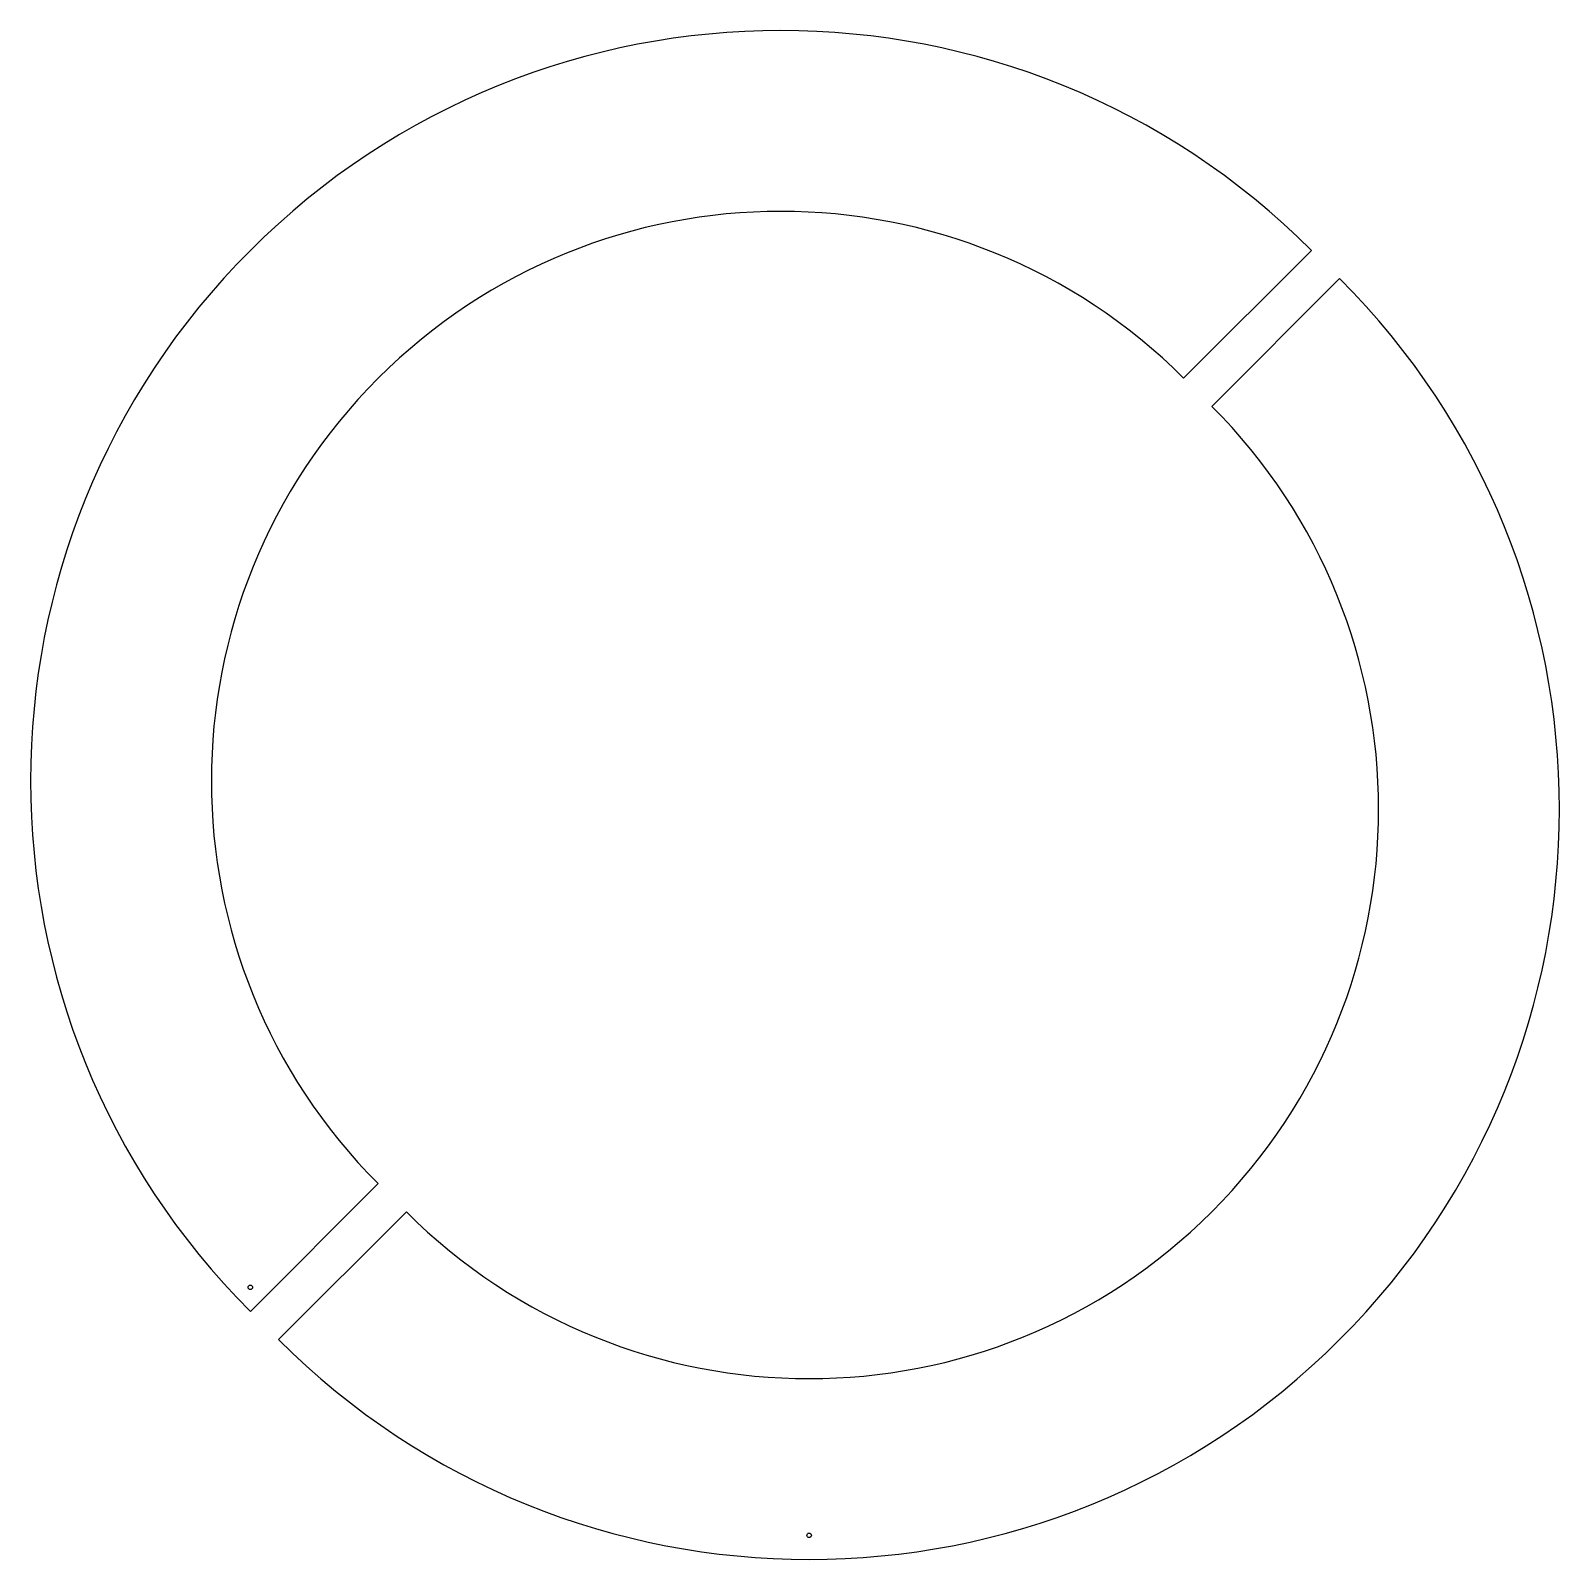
# Model space of a CAD drawing. Extents: x -1932 to -1225, y 362 to 866.
# Drawn here: x -1288.6 to -1225.2, y 511.8 to 575.2 of the extents above; entities that cross this region are included whole.
import ezdxf

# ---------------------------------------------------------------- set-up
doc = ezdxf.new("R2010")
doc.units = 0
doc.header["$LTSCALE"] = 12
doc.header["$MEASUREMENT"] = 0
doc.layers.add('MARKING', color=11, linetype='CONTINUOUS')
doc.layers.add('REPAD', color=7, linetype='CONTINUOUS')

msp = doc.modelspace()

# ---------------------------------------------------------------- linework, layer by layer
at = {"layer": 'MARKING'}
for centre in [(-1279.469, 523.113), (-1256.29, 512.827)]:
    msp.add_circle(centre, 0.0938, dxfattribs=at)
at = {"layer": 'REPAD'}
for p, q in [((-1240.755, 560.827), (-1235.451, 566.13)), ((-1239.585, 559.658), (-1234.281, 564.961)), ((-1274.166, 527.416), (-1279.469, 522.113)), ((-1272.995, 526.247), (-1278.299, 520.944))]:
    msp.add_line(p, q, dxfattribs=at)
for centre, radius, start, end in [((-1257.46, 544.122), 31.125, 45, 225), ((-1257.46, 544.122), 23.625, 45, 225), ((-1256.29, 542.952), 31.125, 225, 45), ((-1256.29, 542.952), 23.625, 225, 45)]:
    msp.add_arc(centre, radius, start, end, dxfattribs=at)

doc.saveas('drawing.dxf')
